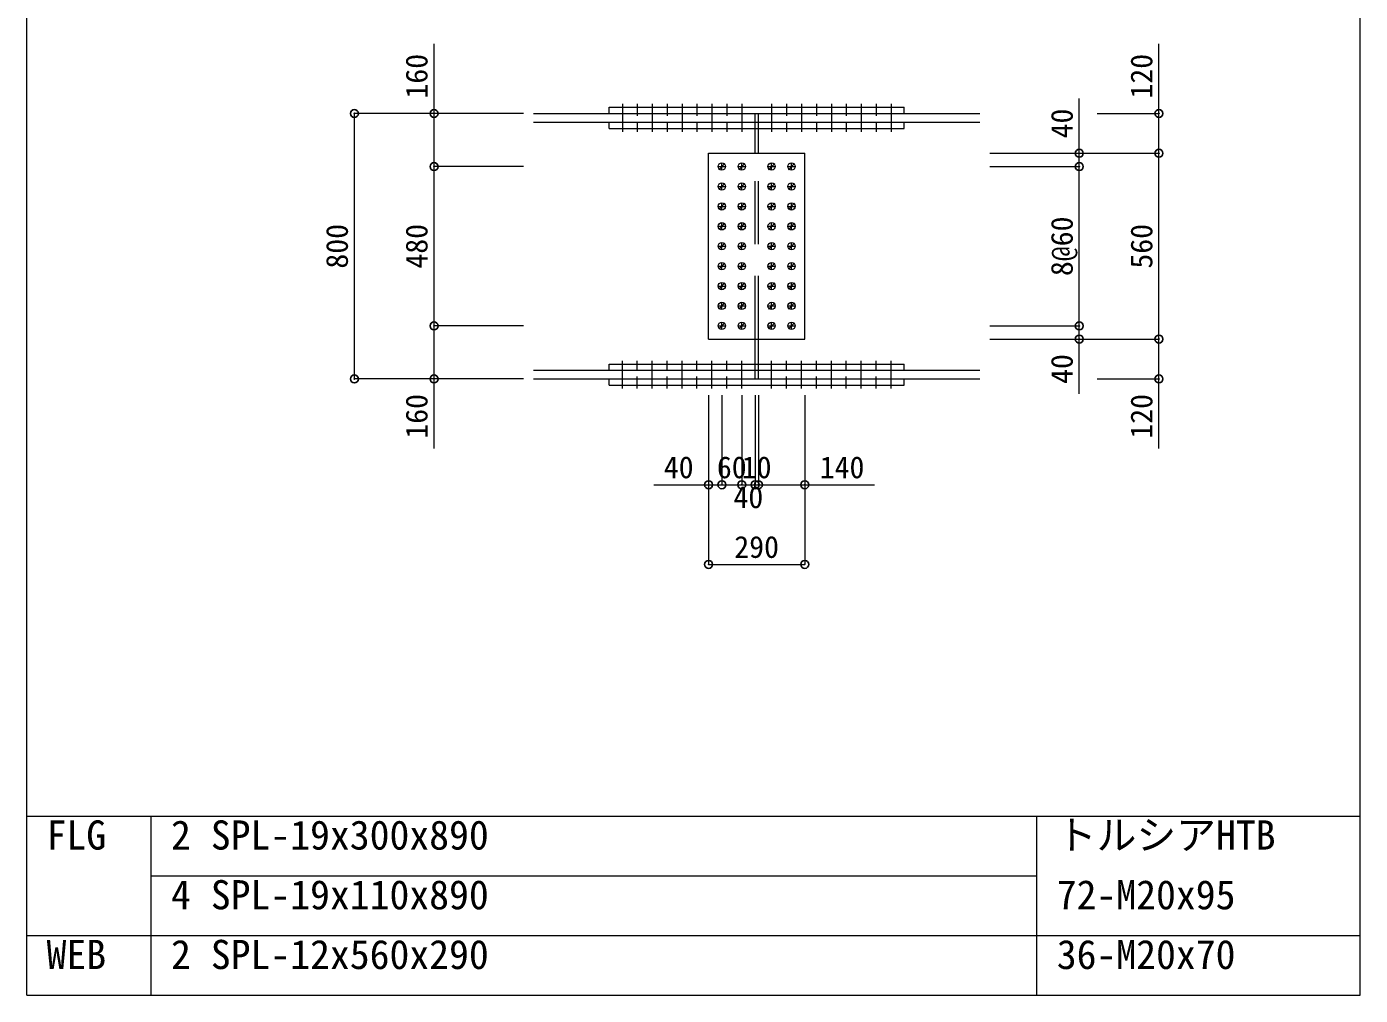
# Model space of a CAD drawing. Units: millimetres, scale not verified. Extents: x -8310 to 8310, y -4800 to 5700.
# Drawn here: x 90 to 4110, y 540 to 3459 of the extents above; entities that cross this region are included whole.
import ezdxf
from ezdxf.enums import TextEntityAlignment as Align

# ---------------------------------------------------------------- set-up
doc = ezdxf.new("R2010")
doc.units = ezdxf.units.MM
doc.header["$LTSCALE"] = 30
doc.header["$PDMODE"] = 32
doc.header["$PDSIZE"] = 24
doc.linetypes.add('DASHED1', pattern=[1.8, 1.2, -0.6])
doc.linetypes.add('USER2', pattern=[9.525, 6.35, -3.175])
doc.layers.add('0-0', color=7, linetype='Continuous')
doc.layers.add('0-2', color=7, linetype='Continuous')
for name, color, linetype, lineweight in [('0-1', 7, 'Continuous', 18), ('0-5', 7, 'Continuous', 18), ('0-6', 7, 'USER2', 18), ('0-8', 7, 'Continuous', 18), ('0-9', 7, 'Continuous', 18), ('0-A', 7, 'Continuous', 18), ('0-B', 7, 'Continuous', 18)]:
    doc.layers.add(name, color=color, linetype=linetype, lineweight=lineweight)
doc.styles.add('ＭＳ ゴシック', font='')
doc.styles.get('ＭＳ ゴシック').set_extended_font_data('MS Gothic')

msp = doc.modelspace()

# ---------------------------------------------------------------- linework, layer by layer
at = {"layer": '0-0'}
for p in [(1078, 3197.5), (1318, 3197.5), (3503, 3197.5), (3263, 3077.5), (3503, 3077.5), (1318, 3037.5), (3263, 3037.5), (1318, 2557.5), (3263, 2557.5), (3263, 2517.5), (3503, 2517.5), (1078, 2397.5), (1318, 2397.5), (3503, 2397.5), (2145.5, 2078.5), (2185.5, 2078.5), (2245.5, 2078.5), (2285.5, 2078.5), (2295.5, 2078.5), (2435.5, 2078.5), (2145.5, 1838.5), (2435.5, 1838.5)]:
    msp.add_point(p, dxfattribs=at)
at = {"layer": '0-1'}
for p, q in [((90, 540), (90, 5700)), ((4110, 540), (4110, 5700)), ((90, 1080), (4110, 1080)), ((465, 540), (465, 1080)), ((3135, 540), (3135, 1080)), ((465, 900), (3135, 900)), ((90, 720), (4110, 720)), ((90, 540), (4110, 540))]:
    msp.add_line(p, q, dxfattribs=at)
at = {"layer": '0-5'}
for p, q in [((1845.5, 3216.5), (2735.5, 3216.5)), ((1845.5, 3197.5), (1845.5, 3216.5)), ((1618, 3197.5), (2285.5, 3197.5)), ((2295.5, 3197.5), (2963, 3197.5)), ((2295.5, 3171.5), (2295.5, 3197.5)), ((1845.5, 3171.5), (2735.5, 3171.5)), ((1845.5, 3152.5), (1845.5, 3171.5)), ((2285.5, 3077.5), (2285.5, 3152.5)), ((2295.5, 3171.5), (2963, 3171.5)), ((2295.5, 3077.5), (2295.5, 3152.5)), ((2145.5, 3077.5), (2435.5, 3077.5)), ((2145.5, 2517.5), (2145.5, 3077.5)), ((2285.5, 2442.5), (2285.5, 2517.5)), ((2295.5, 2442.5), (2295.5, 2517.5)), ((1618, 2423.5), (2285.5, 2423.5)), ((1845.5, 2442.5), (2285.5, 2442.5)), ((1845.5, 2423.5), (1845.5, 2442.5)), ((1845.5, 2423.5), (2285.5, 2423.5)), ((2285.5, 2442.5), (2735.5, 2442.5)), ((2285.5, 2423.5), (2735.5, 2423.5)), ((2735.5, 2423.5), (2735.5, 2442.5)), ((1845.5, 2397.5), (2285.5, 2397.5)), ((1845.5, 2378.5), (1845.5, 2397.5)), ((1845.5, 2378.5), (2285.5, 2378.5)), ((2285.5, 2397.5), (2735.5, 2397.5)), ((2285.5, 2378.5), (2735.5, 2378.5)), ((2295.5, 2397.5), (2963, 2397.5)), ((2735.5, 2378.5), (2735.5, 2397.5))]:
    msp.add_line(p, q, dxfattribs=at)
for points in [[(1845.5, 3197.5), (2735.5, 3197.5), (2735.5, 3216.5)], [(1618, 3171.5), (2285.5, 3171.5), (2285.5, 3197.5)], [(1845.5, 3152.5), (2735.5, 3152.5), (2735.5, 3171.5)], [(2145.5, 2517.5), (2435.5, 2517.5), (2435.5, 3077.5)], [(1618, 2397.5), (2285.5, 2397.5), (2285.5, 2423.5)], [(2295.5, 2397.5), (2295.5, 2423.5), (2963, 2423.5)]]:
    msp.add_lwpolyline(points, dxfattribs=at)
at = {"layer": '0-6'}
for p, q in [((2285.5, 3152.5), (2285.5, 3171.5)), ((2295.5, 3152.5), (2295.5, 3171.5)), ((2285.5, 2517.5), (2285.5, 3077.5)), ((2295.5, 2517.5), (2295.5, 3077.5)), ((2285.5, 2423.5), (2285.5, 2442.5)), ((2295.5, 2423.5), (2295.5, 2442.5))]:
    msp.add_line(p, q, dxfattribs=at)
at = {"layer": '0-8'}
for p, q in [((2174.5, 3037.5), (2196.5, 3037.5)), ((2176.17, 3028.17), (2194.83, 3046.83)), ((2185.5, 3026.5), (2185.5, 3048.5)), ((2234.5, 3037.5), (2256.5, 3037.5)), ((2236.17, 3028.17), (2254.83, 3046.83)), ((2245.5, 3026.5), (2245.5, 3048.5)), ((2324.5, 3037.5), (2346.5, 3037.5)), ((2326.17, 3028.17), (2344.83, 3046.83)), ((2335.5, 3026.5), (2335.5, 3048.5)), ((2384.5, 3037.5), (2406.5, 3037.5)), ((2386.17, 3028.17), (2404.83, 3046.83)), ((2395.5, 3026.5), (2395.5, 3048.5)), ((2174.5, 2977.5), (2196.5, 2977.5)), ((2176.17, 2968.17), (2194.83, 2986.83)), ((2185.5, 2966.5), (2185.5, 2988.5)), ((2234.5, 2977.5), (2256.5, 2977.5)), ((2236.17, 2968.17), (2254.83, 2986.83)), ((2245.5, 2966.5), (2245.5, 2988.5)), ((2324.5, 2977.5), (2346.5, 2977.5)), ((2326.17, 2968.17), (2344.83, 2986.83)), ((2335.5, 2966.5), (2335.5, 2988.5)), ((2384.5, 2977.5), (2406.5, 2977.5)), ((2386.17, 2968.17), (2404.83, 2986.83)), ((2395.5, 2966.5), (2395.5, 2988.5)), ((2174.5, 2917.5), (2196.5, 2917.5)), ((2176.17, 2908.17), (2194.83, 2926.83)), ((2185.5, 2906.5), (2185.5, 2928.5)), ((2234.5, 2917.5), (2256.5, 2917.5)), ((2236.17, 2908.17), (2254.83, 2926.83)), ((2245.5, 2906.5), (2245.5, 2928.5)), ((2324.5, 2917.5), (2346.5, 2917.5)), ((2326.17, 2908.17), (2344.83, 2926.83)), ((2335.5, 2906.5), (2335.5, 2928.5)), ((2384.5, 2917.5), (2406.5, 2917.5)), ((2386.17, 2908.17), (2404.83, 2926.83)), ((2395.5, 2906.5), (2395.5, 2928.5)), ((2174.5, 2857.5), (2196.5, 2857.5)), ((2176.17, 2848.17), (2194.83, 2866.83)), ((2185.5, 2846.5), (2185.5, 2868.5)), ((2234.5, 2857.5), (2256.5, 2857.5)), ((2236.17, 2848.17), (2254.83, 2866.83)), ((2245.5, 2846.5), (2245.5, 2868.5)), ((2324.5, 2857.5), (2346.5, 2857.5)), ((2326.17, 2848.17), (2344.83, 2866.83)), ((2335.5, 2846.5), (2335.5, 2868.5)), ((2384.5, 2857.5), (2406.5, 2857.5)), ((2386.17, 2848.17), (2404.83, 2866.83)), ((2395.5, 2846.5), (2395.5, 2868.5)), ((2174.5, 2797.5), (2196.5, 2797.5)), ((2176.17, 2788.17), (2194.83, 2806.83)), ((2185.5, 2786.5), (2185.5, 2808.5)), ((2234.5, 2797.5), (2256.5, 2797.5)), ((2236.17, 2788.17), (2254.83, 2806.83)), ((2245.5, 2786.5), (2245.5, 2808.5)), ((2324.5, 2797.5), (2346.5, 2797.5)), ((2326.17, 2788.17), (2344.83, 2806.83)), ((2335.5, 2786.5), (2335.5, 2808.5)), ((2384.5, 2797.5), (2406.5, 2797.5)), ((2386.17, 2788.17), (2404.83, 2806.83)), ((2395.5, 2786.5), (2395.5, 2808.5)), ((2174.5, 2737.5), (2196.5, 2737.5)), ((2176.17, 2728.17), (2194.83, 2746.83)), ((2185.5, 2726.5), (2185.5, 2748.5)), ((2234.5, 2737.5), (2256.5, 2737.5)), ((2236.17, 2728.17), (2254.83, 2746.83)), ((2245.5, 2726.5), (2245.5, 2748.5)), ((2324.5, 2737.5), (2346.5, 2737.5)), ((2326.17, 2728.17), (2344.83, 2746.83)), ((2335.5, 2726.5), (2335.5, 2748.5)), ((2384.5, 2737.5), (2406.5, 2737.5)), ((2386.17, 2728.17), (2404.83, 2746.83)), ((2395.5, 2726.5), (2395.5, 2748.5)), ((2174.5, 2677.5), (2196.5, 2677.5)), ((2176.17, 2668.17), (2194.83, 2686.83)), ((2185.5, 2666.5), (2185.5, 2688.5)), ((2234.5, 2677.5), (2256.5, 2677.5)), ((2236.17, 2668.17), (2254.83, 2686.83)), ((2245.5, 2666.5), (2245.5, 2688.5)), ((2324.5, 2677.5), (2346.5, 2677.5)), ((2326.17, 2668.17), (2344.83, 2686.83)), ((2335.5, 2666.5), (2335.5, 2688.5)), ((2384.5, 2677.5), (2406.5, 2677.5)), ((2386.17, 2668.17), (2404.83, 2686.83)), ((2395.5, 2666.5), (2395.5, 2688.5)), ((2174.5, 2617.5), (2196.5, 2617.5)), ((2176.17, 2608.17), (2194.83, 2626.83)), ((2185.5, 2606.5), (2185.5, 2628.5)), ((2234.5, 2617.5), (2256.5, 2617.5)), ((2236.17, 2608.17), (2254.83, 2626.83)), ((2245.5, 2606.5), (2245.5, 2628.5)), ((2324.5, 2617.5), (2346.5, 2617.5)), ((2326.17, 2608.17), (2344.83, 2626.83)), ((2335.5, 2606.5), (2335.5, 2628.5)), ((2384.5, 2617.5), (2406.5, 2617.5)), ((2386.17, 2608.17), (2404.83, 2626.83)), ((2395.5, 2606.5), (2395.5, 2628.5)), ((2174.5, 2557.5), (2196.5, 2557.5)), ((2176.17, 2548.17), (2194.83, 2566.83)), ((2185.5, 2546.5), (2185.5, 2568.5)), ((2234.5, 2557.5), (2256.5, 2557.5)), ((2236.17, 2548.17), (2254.83, 2566.83)), ((2245.5, 2546.5), (2245.5, 2568.5)), ((2324.5, 2557.5), (2346.5, 2557.5)), ((2326.17, 2548.17), (2344.83, 2566.83)), ((2335.5, 2546.5), (2335.5, 2568.5)), ((2384.5, 2557.5), (2406.5, 2557.5)), ((2386.17, 2548.17), (2404.83, 2566.83)), ((2395.5, 2546.5), (2395.5, 2568.5))]:
    msp.add_line(p, q, dxfattribs=at)
at = {"layer": '0-9'}
for p, q in [((1885.5, 3226.5), (1885.5, 3142.5)), ((1975.5, 3226.5), (1975.5, 3142.5)), ((2065.5, 3226.5), (2065.5, 3142.5)), ((2155.5, 3226.5), (2155.5, 3142.5)), ((2245.5, 3226.5), (2245.5, 3142.5)), ((2335.5, 3226.5), (2335.5, 3142.5)), ((2425.5, 3226.5), (2425.5, 3142.5)), ((2515.5, 3226.5), (2515.5, 3142.5)), ((2605.5, 3226.5), (2605.5, 3142.5)), ((2695.5, 3226.5), (2695.5, 3142.5)), ((1885.5, 2368.5), (1885.5, 2452.5)), ((1975.5, 2368.5), (1975.5, 2452.5)), ((2065.5, 2368.5), (2065.5, 2452.5)), ((2155.5, 2368.5), (2155.5, 2452.5)), ((2245.5, 2368.5), (2245.5, 2452.5)), ((2335.5, 2368.5), (2335.5, 2452.5)), ((2425.5, 2368.5), (2425.5, 2452.5)), ((2515.5, 2368.5), (2515.5, 2452.5)), ((2605.5, 2368.5), (2605.5, 2452.5)), ((2695.5, 2368.5), (2695.5, 2452.5))]:
    msp.add_line(p, q, dxfattribs=at)
at = {"layer": '0-9', "linetype": 'DASHED1'}
for p, q in [((1930.5, 3226.5), (1930.5, 3142.5)), ((2020.5, 3226.5), (2020.5, 3142.5)), ((2110.5, 3226.5), (2110.5, 3142.5)), ((2200.5, 3226.5), (2200.5, 3142.5)), ((2380.5, 3226.5), (2380.5, 3142.5)), ((2470.5, 3226.5), (2470.5, 3142.5)), ((2560.5, 3226.5), (2560.5, 3142.5)), ((2650.5, 3226.5), (2650.5, 3142.5)), ((1930.5, 2368.5), (1930.5, 2452.5)), ((2020.5, 2368.5), (2020.5, 2452.5)), ((2110.5, 2368.5), (2110.5, 2452.5)), ((2200.5, 2368.5), (2200.5, 2452.5)), ((2380.5, 2368.5), (2380.5, 2452.5)), ((2470.5, 2368.5), (2470.5, 2452.5)), ((2560.5, 2368.5), (2560.5, 2452.5)), ((2650.5, 2368.5), (2650.5, 2452.5))]:
    msp.add_line(p, q, dxfattribs=at)
at = {"layer": '0-A'}
for p, q in [((1588, 3197.5), (1078, 3197.5)), ((1588, 3197.5), (1318, 3197.5)), ((3316.95, 3197.5), (3503, 3197.5)), ((2993, 3077.5), (3263, 3077.5)), ((2993, 3077.5), (3503, 3077.5)), ((1588, 3037.5), (1318, 3037.5)), ((2993, 3037.5), (3263, 3037.5)), ((1588, 2557.5), (1318, 2557.5)), ((1318, 2187.5), (1318, 2557.5)), ((2993, 2557.5), (3263, 2557.5)), ((3263, 2352.5), (3263, 2557.5)), ((2993, 2517.5), (3263, 2517.5)), ((2993, 2517.5), (3503, 2517.5)), ((3503, 2187.5), (3503, 2517.5)), ((1588, 2397.5), (1318, 2397.5)), ((3316.95, 2397.5), (3503, 2397.5)), ((2145.5, 2348.5), (2145.5, 2078.5)), ((2145.5, 2348.5), (2145.5, 1838.5)), ((2185.5, 2348.5), (2185.5, 2078.5)), ((2185.5, 2348.5), (2185.5, 2078.5)), ((2245.5, 2348.5), (2245.5, 2078.5)), ((2245.5, 2348.5), (2245.5, 2078.5)), ((2285.5, 2348.5), (2285.5, 2078.5)), ((2285.5, 2348.5), (2285.5, 2078.5)), ((2295.5, 2348.5), (2295.5, 2078.5)), ((2295.5, 2348.5), (2295.5, 2078.5)), ((2435.5, 2348.5), (2435.5, 2078.5)), ((2435.5, 2348.5), (2435.5, 1838.5)), ((1980.5, 2078.5), (2185.5, 2078.5)), ((2185.5, 2078.5), (2245.5, 2078.5)), ((2245.5, 2078.5), (2285.5, 2078.5)), ((2285.5, 2078.5), (2295.5, 2078.5)), ((2295.5, 2078.5), (2645.5, 2078.5)), ((2145.5, 1838.5), (2435.5, 1838.5))]:
    msp.add_line(p, q, dxfattribs=at)
for points in [[(1588, 3037.5), (1318, 3037.5), (1318, 3407.5)], [(2993, 3077.5), (3503, 3077.5), (3503, 3407.5)], [(2993, 3037.5), (3263, 3037.5), (3263, 3242.5)], [(1588, 2397.5), (1078, 2397.5), (1078, 3197.5)], [(2993, 2517.5), (3503, 2517.5), (3503, 3077.5)], [(1588, 2557.5), (1318, 2557.5), (1318, 3037.5)], [(2993, 2557.5), (3263, 2557.5), (3263, 3037.5)]]:
    msp.add_lwpolyline(points, dxfattribs=at)
at = {"layer": '0-B'}
for centre in [(2185.5, 3037.5), (2245.5, 3037.5), (2335.5, 3037.5), (2395.5, 3037.5), (2185.5, 2977.5), (2245.5, 2977.5), (2335.5, 2977.5), (2395.5, 2977.5), (2185.5, 2917.5), (2245.5, 2917.5), (2335.5, 2917.5), (2395.5, 2917.5), (2185.5, 2857.5), (2245.5, 2857.5), (2335.5, 2857.5), (2395.5, 2857.5), (2185.5, 2797.5), (2245.5, 2797.5), (2335.5, 2797.5), (2395.5, 2797.5), (2185.5, 2737.5), (2245.5, 2737.5), (2335.5, 2737.5), (2395.5, 2737.5), (2185.5, 2677.5), (2245.5, 2677.5), (2335.5, 2677.5), (2395.5, 2677.5), (2185.5, 2617.5), (2245.5, 2617.5), (2335.5, 2617.5), (2395.5, 2617.5), (2185.5, 2557.5), (2245.5, 2557.5), (2335.5, 2557.5), (2395.5, 2557.5)]:
    msp.add_circle(centre, 11, dxfattribs=at)

# ---------------------------------------------------------------- texts
at = {"layer": '0-2', "style": 'ＭＳ ゴシック'}
for s, p in [('FLG', (150, 952.8)), ('2', (525, 952.8)), ('SPL-19x300x890', (645, 952.8)), ('トルシアHTB', (3195, 952.8)), ('4', (525, 772.8)), ('SPL-19x110x890', (645, 772.8)), ('72-M20x95', (3195, 772.8)), ('WEB', (150, 592.8)), ('2', (525, 592.8)), ('SPL-12x560x290', (645, 592.8)), ('36-M20x70', (3195, 592.8))]:
    msp.add_text(s, height=87.98, dxfattribs=at).set_placement(p, align=Align.BOTTOM_LEFT)
at = {"layer": '0-A', "style": 'ＭＳ ゴシック'}
for s, p in [('160', (1318, 3242.5)), ('120', (3503, 3242.5)), ('40', (3263, 3122.5)), ('800', (1078, 2730)), ('480', (1318, 2730)), ('8@60', (3263, 2707.5)), ('560', (3503, 2730)), ('40', (3263, 2382.5)), ('160', (1318, 2217.5)), ('120', (3503, 2217.5))]:
    msp.add_text(s, height=65.98, rotation=90, dxfattribs=at).set_placement(p, align=Align.BOTTOM_LEFT)
for s, p in [('40', (2010.5, 2078.5)), ('60', (2170.5, 2078.5)), ('10', (2245.5, 2078.5)), ('140', (2480.5, 2078.5)), ('40', (2220.5, 1988.5)), ('290', (2223, 1838.5))]:
    msp.add_text(s, height=65.98, dxfattribs=at).set_placement(p, align=Align.BOTTOM_LEFT)

doc.saveas('drawing.dxf')
